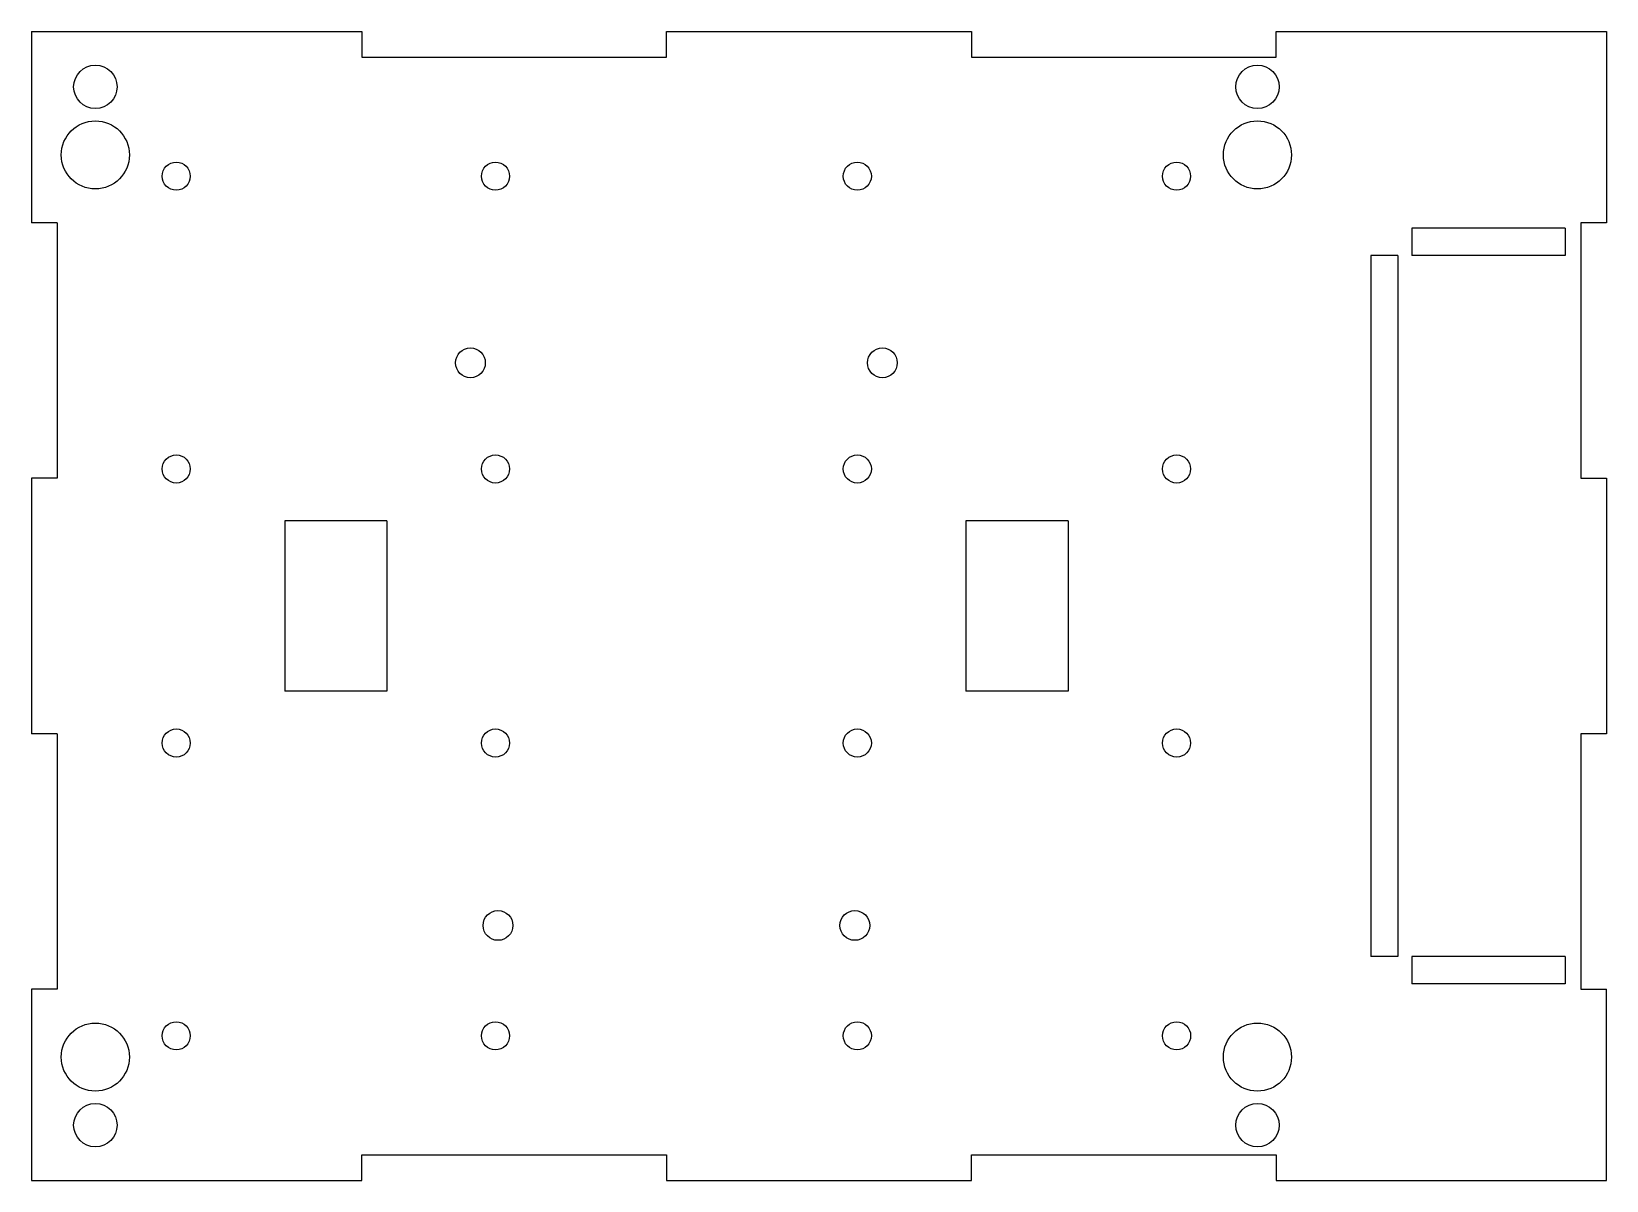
# Model space of a CAD drawing. Header units: millimetres. Extents: x 0 to 185, y -135 to 0.
import ezdxf

# ---------------------------------------------------------------- set-up
doc = ezdxf.new("R2010")
doc.units = ezdxf.units.MM

msp = doc.modelspace()

# ---------------------------------------------------------------- linework, layer by layer
at = {"color": 7, "linetype": 'Continuous', "lineweight": 25}
for p, q in [((0, 0), (0, -22.5)), ((0, 0), (38.8, 0)), ((38.8, 0), (38.8, -3)), ((74.6, -3), (74.6, 0)), ((74.6, 0), (110.4, 0)), ((110.4, 0), (110.4, -3)), ((146.2, -3), (146.2, 0)), ((146.2, 0), (185, 0)), ((185, 0), (185, -22.5)), ((38.8, -3), (74.6, -3)), ((110.4, -3), (146.2, -3)), ((3, -22.5), (0, -22.5)), ((3, -22.5), (3, -52.5)), ((180.15, -23.1), (162.15, -23.1)), ((162.15, -23.1), (162.15, -26.3)), ((180.15, -23.1), (180.15, -26.3)), ((185, -22.5), (182, -22.5)), ((182, -22.5), (182, -52.5)), ((160.5, -26.3), (157.3, -26.3)), ((157.3, -26.3), (157.3, -108.7)), ((160.5, -26.3), (160.5, -108.7)), ((180.15, -26.3), (162.15, -26.3)), ((0, -52.5), (0, -82.5)), ((3, -52.5), (0, -52.5)), ((182, -52.5), (185, -52.5)), ((185, -52.5), (185, -82.5)), ((41.75, -57.5), (29.75, -57.5)), ((29.75, -57.5), (29.75, -77.5)), ((41.75, -57.5), (41.75, -77.5)), ((121.75, -57.5), (109.75, -57.5)), ((109.75, -57.5), (109.75, -77.5)), ((121.75, -57.5), (121.75, -77.5)), ((41.75, -77.5), (29.75, -77.5)), ((121.75, -77.5), (109.75, -77.5)), ((3, -82.5), (0, -82.5)), ((3, -82.5), (3, -112.5)), ((185, -82.5), (182, -82.5)), ((182, -82.5), (182, -112.5)), ((160.5, -108.7), (157.3, -108.7)), ((180.15, -108.7), (162.15, -108.7)), ((162.15, -108.7), (162.15, -111.9)), ((180.15, -108.7), (180.15, -111.9)), ((3, -112.5), (0, -112.5)), ((0, -112.5), (0, -135)), ((180.15, -111.9), (162.15, -111.9)), ((182, -112.5), (185, -112.5)), ((185, -135), (185, -112.5)), ((38.8, -132), (74.6, -132)), ((38.8, -135), (38.8, -132)), ((74.6, -132), (74.6, -135)), ((110.4, -132), (146.2, -132)), ((110.4, -135), (110.4, -132)), ((146.2, -132), (146.2, -135)), ((0, -135), (38.8, -135)), ((74.6, -135), (110.4, -135)), ((146.2, -135), (185, -135))]:
    msp.add_line(p, q, dxfattribs=at)
for centre, radius in [((7.5, -6.5), 2.55), ((144, -6.5), 2.55), ((7.5, -14.5), 4), ((144, -14.5), 4), ((17, -17), 1.65), ((54.5, -17), 1.65), ((97, -17), 1.65), ((134.5, -17), 1.65), ((51.555, -38.93), 1.75), ((99.945, -38.93), 1.75), ((17, -51.4), 1.65), ((54.5, -51.4), 1.65), ((97, -51.4), 1.65), ((134.5, -51.4), 1.65), ((17, -83.6), 1.65), ((54.5, -83.6), 1.65), ((97, -83.6), 1.65), ((134.5, -83.6), 1.65), ((54.795, -105.03), 1.75), ((96.705, -105.03), 1.75), ((7.5, -120.5), 4), ((17, -118), 1.65), ((54.5, -118), 1.65), ((97, -118), 1.65), ((134.501, -118), 1.65), ((144.001, -120.5), 4), ((7.5, -128.5), 2.55), ((144.001, -128.5), 2.55)]:
    msp.add_circle(centre, radius, dxfattribs=at)

doc.saveas('drawing.dxf')
